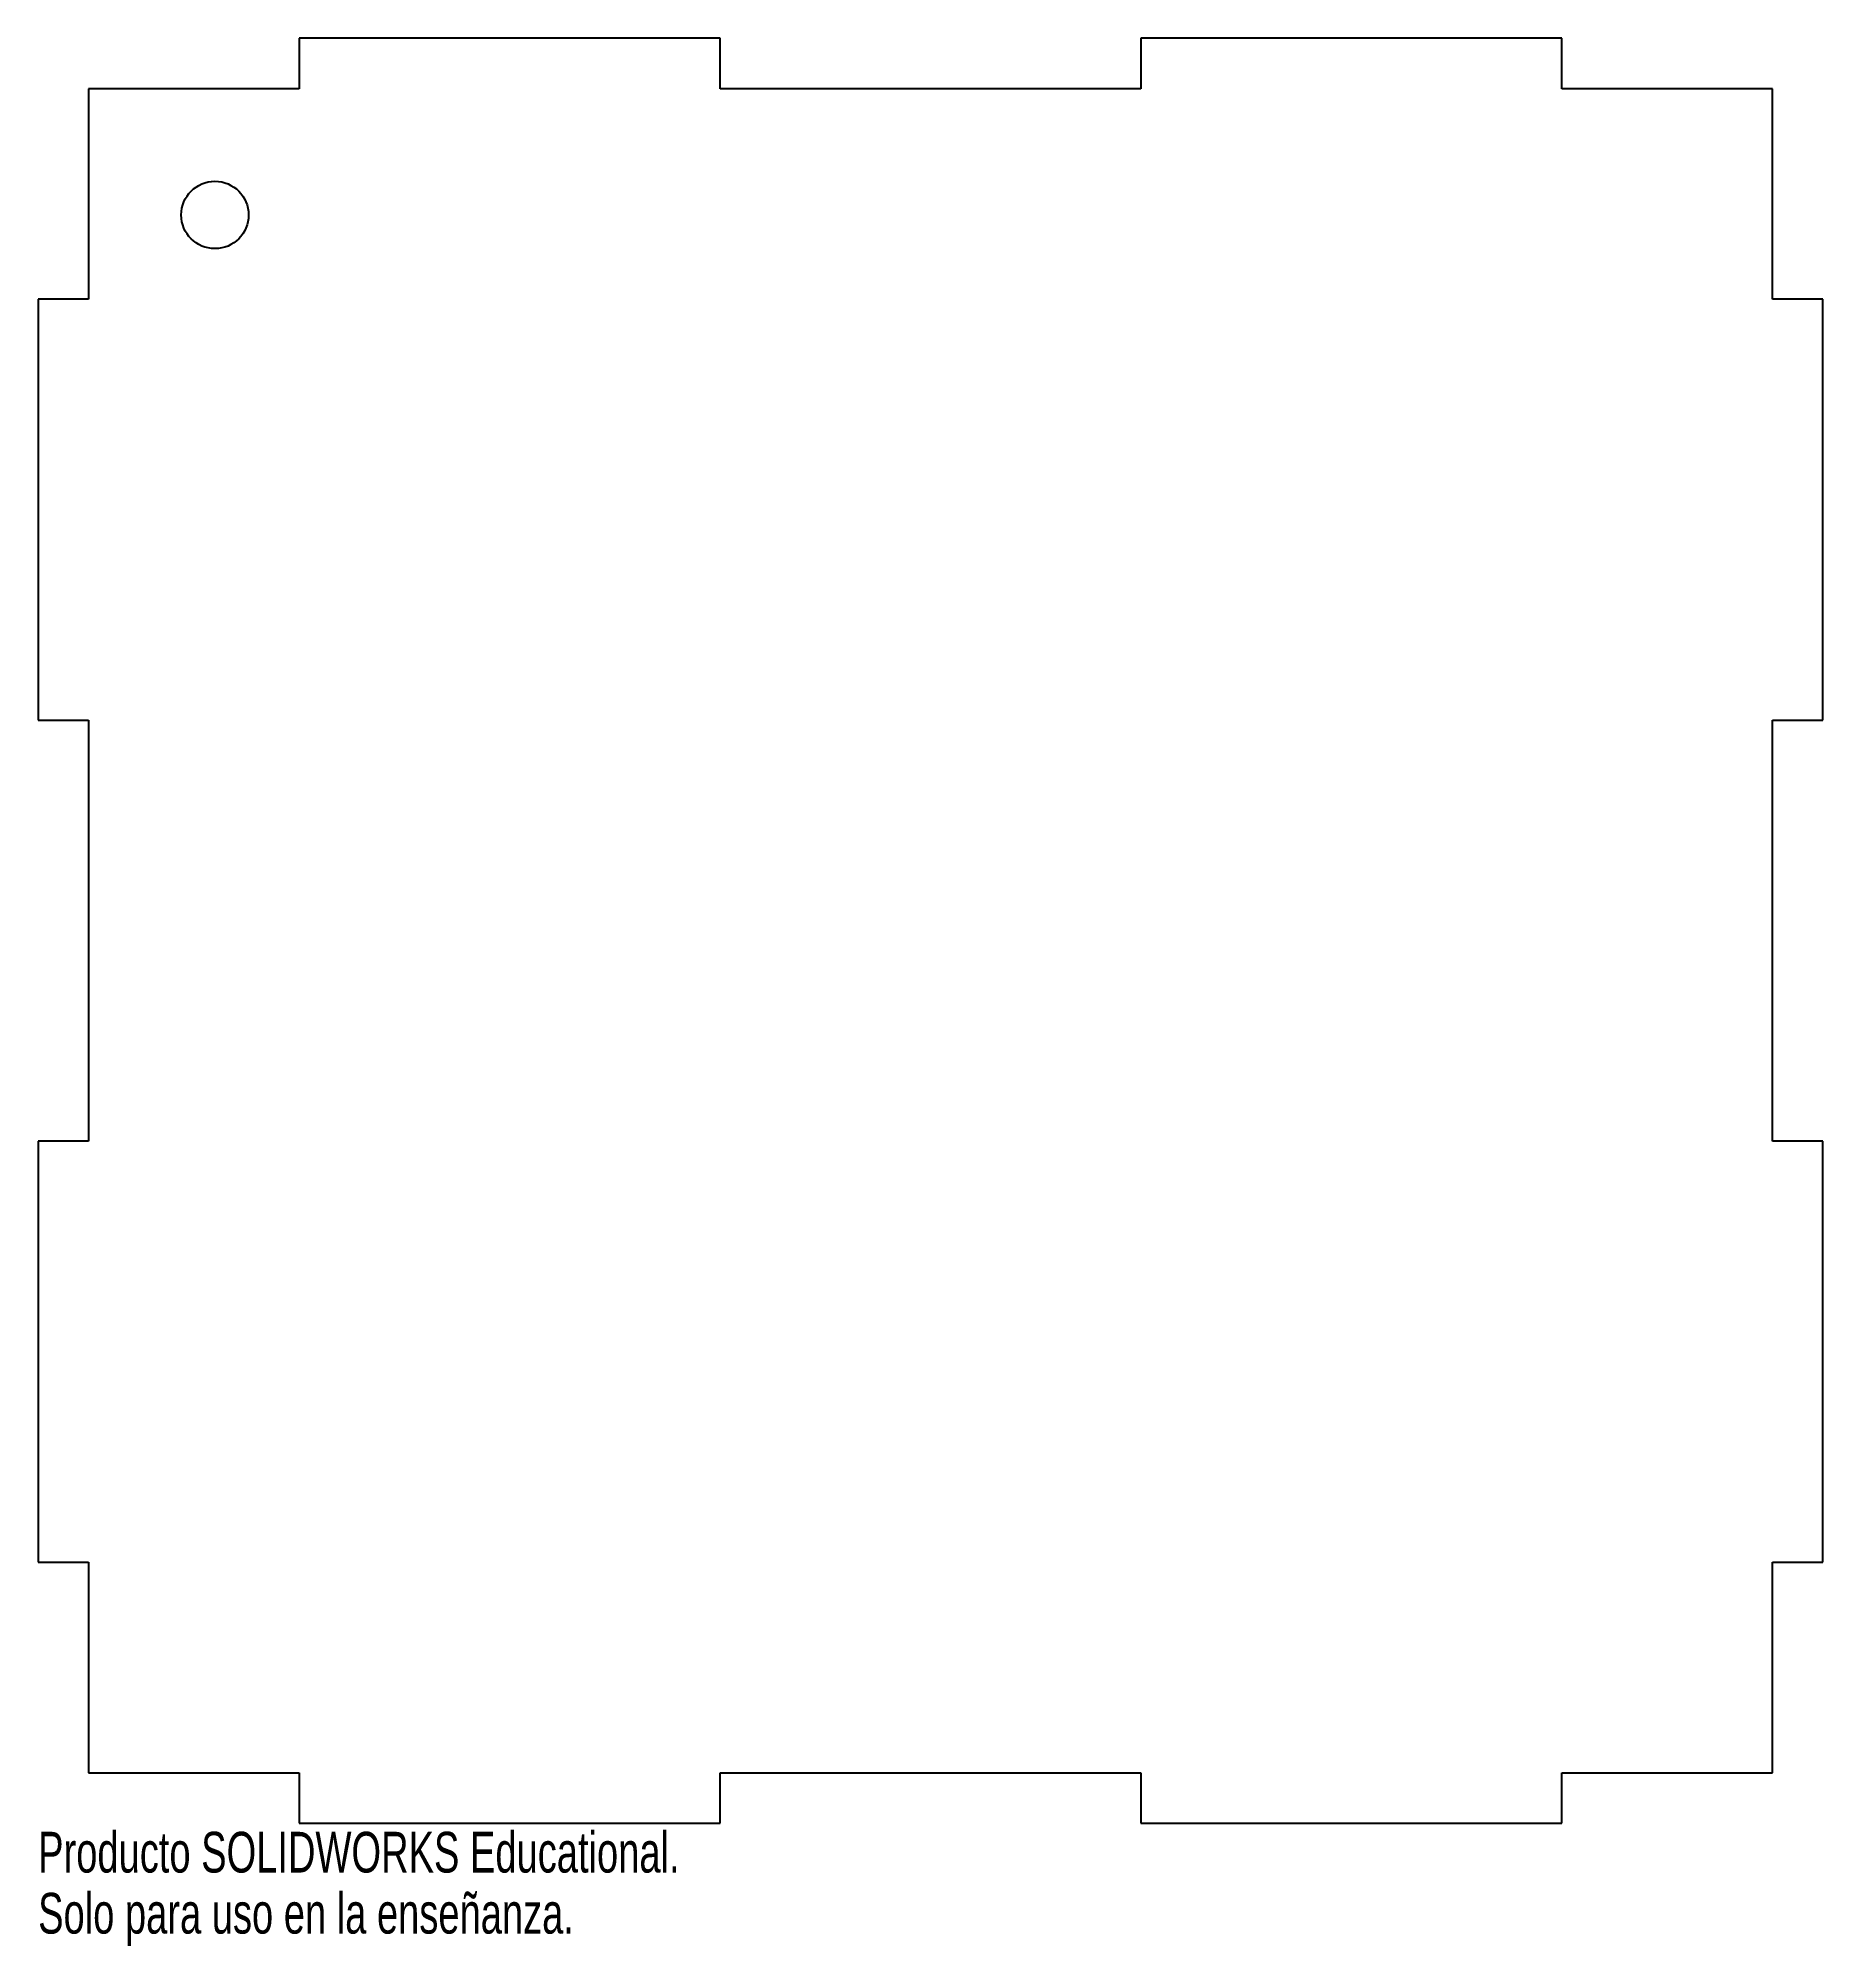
# Model space of a CAD drawing. Header units: millimetres. Extents: x -106 to 106, y -121 to 106.
import ezdxf

# ---------------------------------------------------------------- set-up
doc = ezdxf.new("R2010")
doc.units = ezdxf.units.MM
doc.styles.add('SLDTEXTSTYLE0', font='TXT', dxfattribs={"width": 0.7})

msp = doc.modelspace()

# ---------------------------------------------------------------- linework, layer by layer
at = {"color": 7, "linetype": 'Continuous', "lineweight": 25}
for p, q in [((-25, 106), (-75, 106)), ((-75, 106), (-75, 100)), ((-25, 100), (-25, 106)), ((75, 106), (25, 106)), ((25, 106), (25, 100)), ((75, 100), (75, 106)), ((-75, 100), (-100, 100)), ((-100, 100), (-100, 75)), ((25, 100), (-25, 100)), ((100, 100), (75, 100)), ((100, 75), (100, 100)), ((-100, 75), (-106, 75)), ((-106, 75), (-106, 25)), ((106, 75), (100, 75)), ((106, 25), (106, 75)), ((-106, 25), (-100, 25)), ((-100, 25), (-100, -25)), ((100, -25), (100, 25)), ((100, 25), (106, 25)), ((-100, -25), (-106, -25)), ((-106, -25), (-106, -75)), ((106, -25), (100, -25)), ((106, -75), (106, -25)), ((-106, -75), (-100, -75)), ((-100, -75), (-100, -100)), ((100, -100), (100, -75)), ((100, -75), (106, -75)), ((-100, -100), (-75, -100)), ((-75, -100), (-75, -106)), ((-25, -106), (-25, -100)), ((-25, -100), (25, -100)), ((25, -100), (25, -106)), ((75, -106), (75, -100)), ((75, -100), (100, -100)), ((-75, -106), (-25, -106)), ((25, -106), (75, -106))]:
    msp.add_line(p, q, dxfattribs=at)
msp.add_circle((-85, 85), 4, dxfattribs=at)

# ---------------------------------------------------------------- texts
at = {"color": 7, "linetype": 'Continuous', "char_height": 4.8336, "attachment_point": 1, "style": 'SLDTEXTSTYLE0'}
for s, insert in [('Producto SOLIDWORKS Educational.', (-106, -107.02)), ('Solo para uso en la enseñanza.', (-106, -114.27))]:
    msp.add_mtext(s, dxfattribs=dict(at, insert=insert))

doc.saveas('drawing.dxf')
